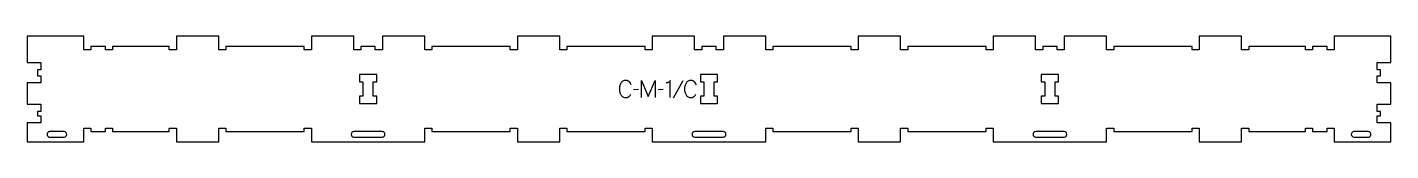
# Model space of a CAD drawing. Extents: x 0 to 2400, y 0 to 186.
import ezdxf

# ---------------------------------------------------------------- set-up
doc = ezdxf.new("R2010")
doc.units = 0
for name, color, linetype in [('1_ANYTOOL_1MMDEEP_LABELS_S', 2, 'CONTINUOUS'), ('3_ANYTOOL_CUTTHROUGH_INSID', 4, 'CONTINUOUS'), ('4_ANYTOOL_CUTTHROUGH_OUTSI', 5, 'CONTINUOUS')]:
    doc.layers.add(name, color=color, linetype=linetype)

msp = doc.modelspace()

# ---------------------------------------------------------------- linework, layer by layer
at = {"layer": '1_ANYTOOL_1MMDEEP_LABELS_S'}
for p, q in [((1153.935714, 107.255929), (1136.75, 76.484501)), ((1075.592857, 91.613072), (1066.807143, 91.527358)), ((1119.092857, 91.613072), (1110.307143, 91.527358))]:
    msp.add_line(p, q, dxfattribs=at)
for points in [[(1062.95, 100.227358, 0.059291), (1061.413839, 103.156774, 0.066881), (1059.2, 105.605929, 0.04529), (1057.883014, 106.529807, 0.046757), (1056.419643, 107.197001, 0.04633), (1054.779731, 107.601332, 0.037303), (1053.092857, 107.727358, 0.054828), (1050.587217, 107.451772, 0.073548), (1048.244643, 106.554143, 0.073729), (1046.275321, 105.025911, 0.056205), (1044.757143, 103.034501, 0.033355), (1043.535974, 100.644625, 0.034965), (1042.651786, 98.111286, 0.034911), (1042.121758, 95.443279, 0.031589), (1041.95, 92.727358, 0.032085), (1042.124503, 90.010729, 0.035383), (1042.6625, 87.343429, 0.035431), (1043.560989, 84.808272, 0.033598), (1044.8, 82.420215, 0.058628), (1046.362201, 80.41933, 0.073381), (1048.383929, 78.900572, 0.072539), (1050.829902, 77.999518, 0.05208), (1053.435714, 77.727358, 0.033243), (1054.877089, 77.823294, 0.042283), (1056.285714, 78.134501, 0.042766), (1057.528411, 78.64159, 0.044269), (1058.664286, 79.355929, 0.055485), (1060.676081, 81.27083, 0.045948), (1062.264286, 83.555929)], [(1131.221429, 77.727358), (1131.221429, 107.770215, -0.057478), (1130.957405, 106.677247, -0.075801), (1130.417857, 105.697001, -0.075474), (1129.602405, 104.913126, -0.055107), (1128.607143, 104.363072, -0.039607), (1126.464902, 103.66356, -0.05918), (1124.235714, 103.398786)], [(1177.55, 100.227358, 0.059291), (1176.013839, 103.156774, 0.066881), (1173.8, 105.605929, 0.04529), (1172.483014, 106.529807, 0.046757), (1171.019643, 107.197001, 0.04633), (1169.379731, 107.601332, 0.037303), (1167.692857, 107.727358, 0.054828), (1165.187217, 107.451772, 0.073548), (1162.844643, 106.554143, 0.073729), (1160.875321, 105.025911, 0.056205), (1159.357143, 103.034501, 0.033355), (1158.135974, 100.644625, 0.034965), (1157.251786, 98.111286, 0.034911), (1156.721758, 95.443279, 0.031589), (1156.55, 92.727358, 0.032085), (1156.724503, 90.010729, 0.035383), (1157.2625, 87.343429, 0.035431), (1158.160989, 84.808272, 0.033598), (1159.4, 82.420215, 0.058628), (1160.962201, 80.41933, 0.073381), (1162.983929, 78.900572, 0.072539), (1165.429902, 77.999518, 0.05208), (1168.035714, 77.727358, 0.033243), (1169.477089, 77.823294, 0.042283), (1170.885714, 78.134501, 0.042766), (1172.128411, 78.64159, 0.044269), (1173.264286, 79.355929, 0.055485), (1175.276081, 81.27083, 0.045948), (1176.864286, 83.555929)]]:
    msp.add_lwpolyline(points, format="xyb", dxfattribs=at)
msp.add_lwpolyline([(1080.735714, 77.727358), (1080.735714, 107.727358), (1092.735714, 79.355929), (1104.735714, 107.598786), (1104.735714, 77.727358)], dxfattribs=at)
at = {"layer": '3_ANYTOOL_CUTTHROUGH_INSID'}
for points in [[(609, 105.544253), (615, 105.544253), (615, 118.044253), (584.5, 118.044253), (584.5, 105.544253), (590.5, 105.544253), (590.5, 80.044253), (584.5, 80.044253), (584.5, 67.544253), (615, 67.544253), (615, 80.044253), (609, 80.044253)], [(1209, 105.544253), (1215, 105.544253), (1215, 118.044253), (1184.5, 118.044253), (1184.5, 105.544253), (1190.5, 105.544253), (1190.5, 80.044253), (1184.5, 80.044253), (1184.5, 67.544253), (1215, 67.544253), (1215, 80.044253), (1209, 80.044253)], [(1809, 105.544253), (1815, 105.544253), (1815, 118.044253), (1784.5, 118.044253), (1784.5, 105.544253), (1790.5, 105.544253), (1790.5, 80.044253), (1784.5, 80.044253), (1784.5, 67.544253), (1815, 67.544253), (1815, 80.044253), (1809, 80.044253)]]:
    msp.add_lwpolyline(points, close=True, dxfattribs=at)
for points in [[(64.75, 8.5, 1), (64.75, 18), (39.009651, 18, 0.12263), (37.35456, 17.587875, 0.106401), (36.040385, 16.480762, 0.09127), (35.253336, 14.956608, 0.148392), (35.253336, 11.543392, 0.09127), (36.040385, 10.019238, 0.106401), (37.35456, 8.912125, 0.12263), (39.009651, 8.5)], [(624.75, 8.5, 1), (624.75, 18), (574.75, 18, 1), (574.75, 8.5)], [(1224.75, 8.5, 1), (1224.75, 18), (1174.75, 18, 1), (1174.75, 8.5)], [(1824.75, 8.5, 1), (1824.75, 18), (1774.75, 18, 1), (1774.75, 8.5)], [(2334.75, 8.5), (2360.490349, 8.5, 0.12263), (2362.14544, 8.912125, 0.106401), (2363.459615, 10.019238, 0.09127), (2364.246664, 11.543392, 0.148392), (2364.246664, 14.956608, 0.09127), (2363.459615, 16.480762, 0.106401), (2362.14544, 17.587875, 0.12263), (2360.490349, 18), (2334.75, 18, 1)]]:
    msp.add_lwpolyline(points, format="xyb", close=True, dxfattribs=at)
at = {"layer": '4_ANYTOOL_CUTTHROUGH_OUTSI'}
msp.add_lwpolyline([(0, 185.5), (0, 139), (23.75, 139, -0.414214), (24, 138.75), (24, 126.75, -0.414214), (23.75, 126.5), (18, 126.5), (18, 116), (23.75, 116, -0.414214), (24, 115.75), (24, 103.75, -0.414214), (23.75, 103.5), (0, 103.5), (0, 66.089), (23.75, 66.089, -0.414214), (24, 65.839), (24, 53.839, -0.414214), (23.75, 53.589), (18, 53.589), (18, 46), (23.75, 46, -0.414214), (24, 45.75), (24, 33.75, -0.414214), (23.75, 33.5), (0, 33.5), (0, 0), (99.5, 0), (99.5, 23.75, -0.414214), (99.75, 24), (111.75, 24, -0.414214), (112, 23.75), (112, 18), (137.5, 18), (137.5, 23.75, -0.414214), (137.75, 24), (149.75, 24, -0.414214), (150, 23.75), (150, 18), (250, 18), (250, 23.75, -0.414214), (250.25, 24), (262.25, 24, -0.414214), (262.5, 23.75), (262.5, 0), (337, 0), (337, 23.75, -0.414214), (337.25, 24), (349.25, 24, -0.414214), (349.5, 23.75), (349.5, 18), (487.5, 18), (487.5, 23.75, -0.414214), (487.75, 24), (499.75, 24, -0.414214), (500, 23.75), (500, 0), (699.5, 0), (699.5, 23.75, -0.414214), (699.75, 24), (711.75, 24, -0.414214), (712, 23.75), (712, 18), (850, 18), (850, 23.75, -0.414214), (850.25, 24), (862.25, 24, -0.414214), (862.5, 23.75), (862.5, 0), (937, 0), (937, 23.75, -0.414214), (937.25, 24), (949.25, 24, -0.414214), (949.5, 23.75), (949.5, 18), (1087.5, 18), (1087.5, 23.75, -0.414214), (1087.75, 24), (1099.75, 24, -0.414214), (1100, 23.75), (1100, 0), (1299.5, 0), (1299.5, 23.75, -0.414214), (1299.75, 24), (1311.75, 24, -0.414214), (1312, 23.75), (1312, 18), (1450, 18), (1450, 23.75, -0.414214), (1450.25, 24), (1462.25, 24, -0.414214), (1462.5, 23.75), (1462.5, 0), (1537, 0), (1537, 23.75, -0.414214), (1537.25, 24), (1549.25, 24, -0.414214), (1549.5, 23.75), (1549.5, 18), (1687.5, 18), (1687.5, 23.75, -0.414214), (1687.75, 24), (1699.75, 24, -0.414214), (1700, 23.75), (1700, 0), (1899.5, 0), (1899.5, 23.75, -0.414214), (1899.75, 24), (1911.75, 24, -0.414214), (1912, 23.75), (1912, 18), (2050, 18), (2050, 23.75, -0.414214), (2050.25, 24), (2062.25, 24, -0.414214), (2062.5, 23.75), (2062.5, 0), (2137, 0), (2137, 23.75, -0.414214), (2137.25, 24), (2149.25, 24, -0.414214), (2149.5, 23.75), (2149.5, 18), (2249.5, 18), (2249.5, 23.75, -0.414214), (2249.75, 24), (2261.75, 24, -0.414214), (2262, 23.75), (2262, 18), (2287.5, 18), (2287.5, 23.75, -0.414214), (2287.75, 24), (2299.75, 24, -0.414214), (2300, 23.75), (2300, 0), (2399.5, 0), (2399.5, 33.5), (2375.75, 33.5, -0.414214), (2375.5, 33.75), (2375.5, 45.75, -0.414214), (2375.75, 46), (2381.5, 46), (2381.5, 53.589), (2375.75, 53.589, -0.414214), (2375.5, 53.839), (2375.5, 65.839, -0.414214), (2375.75, 66.089), (2399.5, 66.089), (2399.5, 103.5), (2375.75, 103.5, -0.414214), (2375.5, 103.75), (2375.5, 115.75, -0.414214), (2375.75, 116), (2381.5, 116), (2381.5, 126.5), (2375.75, 126.5, -0.414214), (2375.5, 126.75), (2375.5, 138.75, -0.414214), (2375.75, 139), (2399.5, 139), (2399.5, 185.5), (2300, 185.5), (2300, 161.75, -0.414214), (2299.75, 161.5), (2287.75, 161.5, -0.414214), (2287.5, 161.75), (2287.5, 167.5), (2262, 167.5), (2262, 161.75, -0.414214), (2261.75, 161.5), (2249.75, 161.5, -0.414214), (2249.5, 161.75), (2249.5, 167.5), (2149.5, 167.5), (2149.5, 161.75, -0.414214), (2149.25, 161.5), (2137.25, 161.5, -0.414214), (2137, 161.75), (2137, 185.5), (2062.5, 185.5), (2062.5, 161.75, -0.414214), (2062.25, 161.5), (2050.25, 161.5, -0.414214), (2050, 161.75), (2050, 167.5), (1912, 167.5), (1912, 161.75, -0.414214), (1911.75, 161.5), (1899.75, 161.5, -0.414214), (1899.5, 161.75), (1899.5, 185.5), (1825, 185.5), (1825, 161.75, -0.414214), (1824.75, 161.5), (1812.75, 161.5, -0.414214), (1812.5, 161.75), (1812.5, 167.5), (1787, 167.5), (1787, 161.75, -0.414214), (1786.75, 161.5), (1774.75, 161.5, -0.414214), (1774.5, 161.75), (1774.5, 185.5), (1700, 185.5), (1700, 161.75, -0.414214), (1699.75, 161.5), (1687.75, 161.5, -0.414214), (1687.5, 161.75), (1687.5, 167.5), (1549.5, 167.5), (1549.5, 161.75, -0.414214), (1549.25, 161.5), (1537.25, 161.5, -0.414214), (1537, 161.75), (1537, 185.5), (1462.5, 185.5), (1462.5, 161.75, -0.414214), (1462.25, 161.5), (1450.25, 161.5, -0.414214), (1450, 161.75), (1450, 167.5), (1312, 167.5), (1312, 161.75, -0.414214), (1311.75, 161.5), (1299.75, 161.5, -0.414214), (1299.5, 161.75), (1299.5, 185.5), (1225, 185.5), (1225, 161.75, -0.414214), (1224.75, 161.5), (1212.75, 161.5, -0.414214), (1212.5, 161.75), (1212.5, 167.5), (1187, 167.5), (1187, 161.75, -0.414214), (1186.75, 161.5), (1174.75, 161.5, -0.414214), (1174.5, 161.75), (1174.5, 185.5), (1100, 185.5), (1100, 161.75, -0.414214), (1099.75, 161.5), (1087.75, 161.5, -0.414214), (1087.5, 161.75), (1087.5, 167.5), (949.5, 167.5), (949.5, 161.75, -0.414214), (949.25, 161.5), (937.25, 161.5, -0.414214), (937, 161.75), (937, 185.5), (862.5, 185.5), (862.5, 161.75, -0.414214), (862.25, 161.5), (850.25, 161.5, -0.414214), (850, 161.75), (850, 167.5), (712, 167.5), (712, 161.75, -0.414214), (711.75, 161.5), (699.75, 161.5, -0.414214), (699.5, 161.75), (699.5, 185.5), (625, 185.5), (625, 161.75, -0.414214), (624.75, 161.5), (612.75, 161.5, -0.414214), (612.5, 161.75), (612.5, 167.5), (587, 167.5), (587, 161.75, -0.414214), (586.75, 161.5), (574.75, 161.5, -0.414214), (574.5, 161.75), (574.5, 185.5), (500, 185.5), (500, 161.75, -0.414214), (499.75, 161.5), (487.75, 161.5, -0.414214), (487.5, 161.75), (487.5, 167.5), (349.5, 167.5), (349.5, 161.75, -0.414214), (349.25, 161.5), (337.25, 161.5, -0.414214), (337, 161.75), (337, 185.5), (262.5, 185.5), (262.5, 161.75, -0.414214), (262.25, 161.5), (250.25, 161.5, -0.414214), (250, 161.75), (250, 167.5), (150, 167.5), (150, 161.75, -0.414214), (149.75, 161.5), (137.75, 161.5, -0.414214), (137.5, 161.75), (137.5, 167.5), (112, 167.5), (112, 161.75, -0.414214), (111.75, 161.5), (99.75, 161.5, -0.414214), (99.5, 161.75), (99.5, 185.5)], format="xyb", close=True, dxfattribs=at)

doc.saveas('drawing.dxf')
